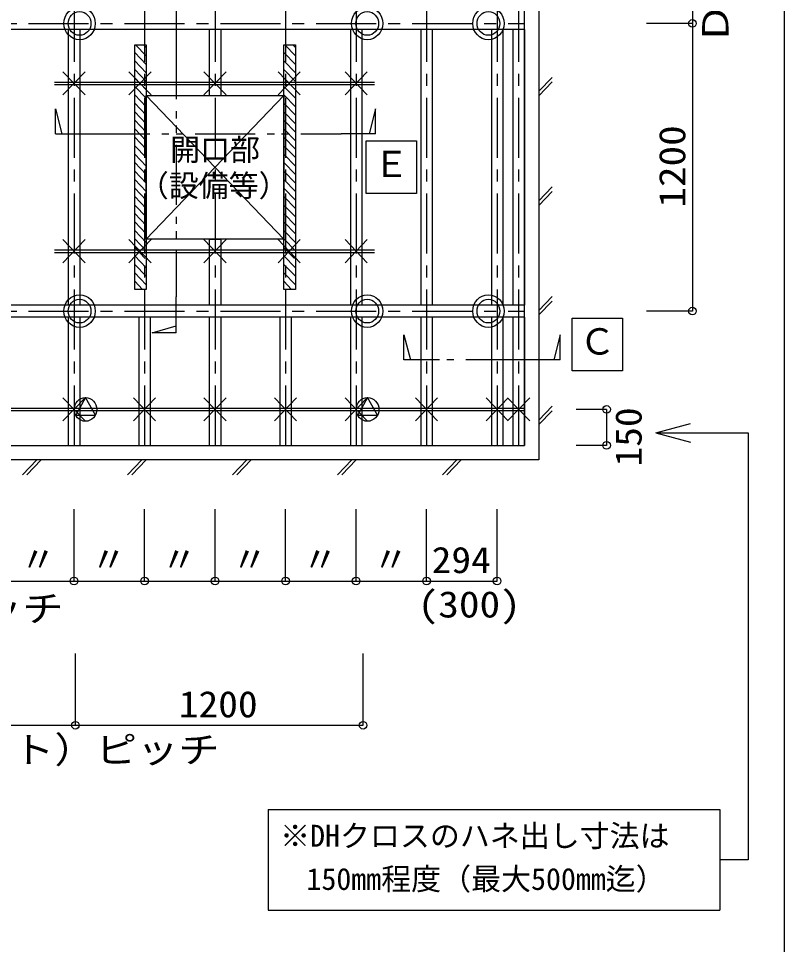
# Model space of a CAD drawing. Units: millimetres on the paper. Extents: x -203 to 207, y -139 to 146.
# Drawn here: x -128.2 to -64.3, y -25.6 to 51.7 of the extents above; entities that cross this region are included whole.
import ezdxf
from ezdxf.enums import TextEntityAlignment as Align

# ---------------------------------------------------------------- set-up
doc = ezdxf.new("R2010")
doc.units = ezdxf.units.MM
doc.linetypes.add('CHAIN1', pattern=[8, 5, -1, 1, -1])
doc.linetypes.add('DOUBLE_CHAIN1', pattern=[8.8, 5, -1, 0.6, -0.6, 0.6, -1])
for name, color, linetype in [('0-0_基本', 134, 'Continuous'), ('0-1_軸組', 134, 'Continuous'), ('0-2_インサート', 134, 'Continuous'), ('0-3_文字', 134, 'Continuous'), ('0-5_仕上', 134, 'Continuous'), ('F-1_レイアウト', 134, 'Continuous')]:
    doc.layers.add(name, color=color, linetype=linetype)
doc.styles.add('ＭＳ ゴシック', font='')
doc.styles.get('ＭＳ ゴシック').set_extended_font_data('MS Gothic')

msp = doc.modelspace()

# ---------------------------------------------------------------- linework, layer by layer
at = {"layer": '0-0_基本', "color": 2, "linetype": 'CHAIN1'}
for p, q in [((-123.574, 109.071), (-123.574, 16.071)), ((-117.691, 109.071), (-117.691, 16.071)), ((-111.807, 109.071), (-111.807, 16.071)), ((-105.924, 109.071), (-105.924, 16.071)), ((-100.04, 109.071), (-100.04, 16.071)), ((-94.157, 109.071), (-94.157, 16.071)), ((-88.273, 109.071), (-88.273, 16.071)), ((-86.477, 109.071), (-86.477, 16.071)), ((-191.36, 51.271), (-85.999, 51.271)), ((-191.36, 27.271), (-85.999, 27.271))]:
    msp.add_line(p, q, dxfattribs=at)
at = {"layer": '0-0_基本'}
for p, q in [((-124.497, 45.308), (-122.651, 47.235)), ((-124.497, 47.235), (-122.651, 45.308)), ((-118.996, 45.308), (-117.15, 47.235)), ((-118.996, 47.235), (-117.15, 45.308)), ((-112.73, 45.308), (-110.884, 47.235)), ((-112.73, 47.235), (-110.884, 45.308)), ((-106.544, 45.308), (-104.698, 47.235)), ((-106.544, 47.235), (-104.698, 45.308)), ((-100.963, 45.308), (-99.117, 47.235)), ((-100.963, 47.235), (-99.117, 45.308)), ((-125.193, 46.371), (-98.496, 46.371)), ((-84.799, 45.613), (-83.69, 46.77)), ((-84.799, 45.241), (-83.69, 46.398)), ((-125.193, 46.171), (-98.496, 46.171)), ((-84.799, 36.468), (-83.69, 37.625)), ((-84.799, 36.095), (-83.69, 37.252)), ((-124.497, 33.235), (-122.651, 31.308)), ((-124.497, 31.308), (-122.651, 33.235)), ((-118.996, 33.235), (-117.15, 31.308)), ((-118.996, 31.308), (-117.15, 33.235)), ((-112.73, 33.235), (-110.884, 31.308)), ((-112.73, 31.308), (-110.884, 33.235)), ((-106.544, 33.235), (-104.698, 31.308)), ((-106.544, 31.308), (-104.698, 33.235)), ((-100.963, 33.235), (-99.117, 31.308)), ((-100.963, 31.308), (-99.117, 33.235)), ((-125.193, 32.371), (-98.496, 32.371)), ((-125.193, 32.171), (-98.496, 32.171)), ((-84.799, 27.322), (-83.69, 28.479)), ((-84.799, 26.95), (-83.69, 28.107)), ((-124.497, 18.108), (-122.651, 20.035)), ((-124.497, 20.035), (-122.651, 18.108)), ((-118.613, 18.108), (-116.768, 20.035)), ((-118.613, 20.035), (-116.768, 18.108)), ((-112.73, 18.108), (-110.884, 20.035)), ((-112.73, 20.035), (-110.884, 18.108)), ((-106.846, 18.108), (-105.001, 20.035)), ((-106.846, 20.035), (-105.001, 18.108)), ((-100.963, 18.108), (-99.117, 20.035)), ((-100.963, 20.035), (-99.117, 18.108)), ((-95.079, 18.108), (-93.234, 20.035)), ((-95.079, 20.035), (-93.234, 18.108)), ((-89.196, 18.108), (-87.35, 20.035)), ((-89.196, 20.035), (-87.35, 18.108)), ((-87.4, 18.108), (-85.555, 20.035)), ((-87.4, 20.035), (-85.555, 18.108)), ((-84.799, 18.176), (-83.69, 19.333)), ((-191.36, 19.171), (-85.999, 19.171)), ((-191.36, 18.971), (-85.999, 18.971)), ((-84.799, 17.804), (-83.69, 18.961)), ((-127.877, 13.62), (-126.678, 14.871)), ((-127.52, 13.62), (-126.321, 14.871)), ((-119.117, 13.62), (-117.918, 14.871)), ((-118.76, 13.62), (-117.561, 14.871)), ((-110.357, 13.62), (-109.158, 14.871)), ((-110, 13.62), (-108.801, 14.871)), ((-101.597, 13.62), (-100.398, 14.871)), ((-101.24, 13.62), (-100.041, 14.871)), ((-92.837, 13.62), (-91.638, 14.871)), ((-92.48, 13.62), (-91.281, 14.871))]:
    msp.add_line(p, q, dxfattribs=at)
for points in [[(-191.36, 16.071), (-85.999, 16.071), (-85.999, 109.071)], [(-84.799, 109.071), (-84.799, 14.871), (-191.36, 14.871)]]:
    msp.add_lwpolyline(points, dxfattribs=at)
at = {"layer": '0-1_軸組'}
for p, q in [((-85.999, 50.771), (-191.36, 50.771)), ((-124.053, 50.771), (-124.053, 27.771)), ((-123.095, 50.771), (-123.095, 27.771)), ((-112.286, 50.771), (-112.286, 45.271)), ((-111.328, 50.771), (-111.328, 45.271)), ((-100.519, 50.771), (-100.519, 27.771)), ((-99.561, 50.771), (-99.561, 27.771)), ((-94.636, 50.771), (-94.636, 27.771)), ((-93.678, 50.771), (-93.678, 27.771)), ((-88.752, 50.771), (-88.752, 27.771)), ((-87.794, 50.771), (-87.794, 27.771)), ((-86.956, 50.771), (-86.956, 27.771)), ((-85.999, 50.771), (-85.999, 27.771)), ((-118.512, 49.487), (-117.554, 49.487)), ((-118.512, 29.087), (-118.512, 49.487)), ((-118.444, 49.487), (-117.554, 48.558)), ((-117.767, 49.487), (-117.554, 49.265)), ((-117.767, 49.487), (-117.554, 49.265)), ((-117.554, 49.487), (-117.554, 29.087)), ((-106.06, 49.487), (-105.102, 49.487)), ((-106.06, 29.087), (-106.06, 49.487)), ((-105.992, 49.487), (-105.102, 48.558)), ((-105.315, 49.487), (-105.102, 49.265)), ((-105.315, 49.487), (-105.102, 49.265)), ((-105.102, 49.487), (-105.102, 29.087)), ((-118.512, 48.851), (-117.554, 47.851)), ((-106.06, 48.851), (-105.102, 47.851)), ((-118.512, 48.144), (-117.554, 47.144)), ((-106.06, 48.144), (-105.102, 47.144)), ((-118.512, 47.437), (-117.554, 46.437)), ((-106.06, 47.437), (-105.102, 46.437)), ((-118.512, 46.73), (-117.554, 45.73)), ((-106.06, 46.73), (-105.102, 45.73)), ((-118.512, 46.023), (-117.554, 45.023)), ((-106.06, 46.023), (-105.102, 45.023)), ((-118.512, 45.315), (-117.554, 44.315)), ((-112.291, 45.271), (-111.328, 45.271)), ((-106.06, 45.315), (-105.102, 44.315)), ((-118.512, 44.608), (-117.554, 43.608)), ((-106.06, 44.608), (-105.102, 43.608)), ((-118.512, 43.901), (-117.554, 42.901)), ((-106.06, 43.901), (-105.102, 42.901)), ((-118.512, 43.194), (-117.554, 42.194)), ((-118.512, 42.487), (-117.554, 41.487)), ((-106.06, 43.194), (-105.102, 42.194)), ((-106.06, 42.487), (-105.102, 41.487)), ((-118.512, 41.78), (-117.554, 40.78)), ((-106.06, 41.78), (-105.102, 40.78)), ((-118.512, 41.073), (-117.554, 40.073)), ((-106.06, 41.073), (-105.102, 40.073)), ((-118.512, 40.366), (-117.554, 39.366)), ((-106.06, 40.366), (-105.102, 39.366)), ((-118.512, 39.659), (-117.554, 38.659)), ((-106.06, 39.659), (-105.102, 38.659)), ((-118.512, 38.952), (-117.554, 37.952)), ((-106.06, 38.952), (-105.102, 37.952)), ((-118.512, 38.244), (-117.554, 37.244)), ((-106.06, 38.244), (-105.102, 37.244)), ((-118.512, 37.537), (-117.554, 36.537)), ((-106.06, 37.537), (-105.102, 36.537)), ((-118.512, 36.83), (-117.554, 35.83)), ((-106.06, 36.83), (-105.102, 35.83)), ((-118.512, 36.123), (-117.554, 35.123)), ((-106.06, 36.123), (-105.102, 35.123)), ((-118.512, 35.416), (-117.554, 34.416)), ((-106.06, 35.416), (-105.102, 34.416)), ((-118.512, 34.709), (-117.554, 33.709)), ((-118.512, 34.002), (-117.554, 33.002)), ((-106.06, 34.709), (-105.102, 33.709)), ((-106.06, 34.002), (-105.102, 33.002)), ((-118.512, 33.295), (-117.554, 32.295)), ((-112.291, 33.271), (-111.291, 33.271)), ((-112.286, 33.271), (-112.286, 27.771)), ((-111.328, 33.271), (-111.328, 27.771)), ((-106.06, 33.295), (-105.102, 32.295)), ((-118.512, 32.588), (-117.634, 31.671)), ((-106.06, 32.588), (-105.183, 31.671)), ((-118.512, 31.88), (-117.554, 30.88)), ((-106.06, 31.88), (-105.102, 30.88)), ((-118.512, 31.173), (-117.554, 30.173)), ((-106.06, 31.173), (-105.102, 30.173)), ((-118.512, 30.466), (-117.554, 29.466)), ((-106.06, 30.466), (-105.102, 29.466)), ((-118.512, 29.759), (-117.868, 29.087)), ((-106.06, 29.759), (-105.417, 29.087)), ((-117.554, 29.087), (-118.512, 29.087)), ((-105.102, 29.087), (-106.06, 29.087)), ((-85.999, 27.771), (-191.36, 27.771)), ((-85.999, 26.771), (-191.36, 26.771)), ((-124.053, 26.771), (-124.053, 16.071)), ((-123.095, 26.771), (-123.095, 16.071)), ((-118.17, 26.771), (-118.17, 16.071)), ((-117.212, 26.771), (-117.212, 16.071)), ((-112.286, 26.771), (-112.286, 16.071)), ((-111.328, 26.771), (-111.328, 16.071)), ((-106.403, 26.771), (-106.403, 16.071)), ((-105.445, 26.771), (-105.445, 16.071)), ((-100.519, 26.771), (-100.519, 16.071)), ((-99.561, 26.771), (-99.561, 16.071)), ((-94.636, 26.771), (-94.636, 16.071)), ((-93.678, 26.771), (-93.678, 16.071)), ((-88.752, 26.771), (-88.752, 16.071)), ((-87.794, 26.771), (-87.794, 16.071)), ((-86.956, 26.771), (-86.956, 16.071)), ((-85.999, 26.771), (-85.999, 16.071))]:
    msp.add_line(p, q, dxfattribs=at)
at = {"layer": '0-2_インサート'}
for p, q in [((-122.616, 20.06), (-123.437, 18.577)), ((-121.796, 18.577), (-122.616, 20.06)), ((-99.082, 20.06), (-99.903, 18.577)), ((-98.262, 18.577), (-99.082, 20.06)), ((-123.437, 18.577), (-121.796, 18.577)), ((-99.903, 18.577), (-98.262, 18.577))]:
    msp.add_line(p, q, dxfattribs=at)
for centre, major_axis in [((-123.108, 51.271), (0, 1.362)), ((-99.108, 51.271), (0, 1.362)), ((-88.999, 51.271), (0, 1.362)), ((-123.108, 51.271), (0, 0.989)), ((-99.108, 51.271), (0, 0.989)), ((-88.999, 51.271), (0, 0.989)), ((-123.108, 27.271), (0, 1.362)), ((-99.108, 27.271), (0, 1.362)), ((-88.999, 27.271), (0, 1.362)), ((-123.108, 27.271), (0, 0.989)), ((-99.108, 27.271), (0, 0.989)), ((-88.999, 27.271), (0, 0.989)), ((-122.616, 19.071), (0, 0.989)), ((-99.082, 19.071), (0, 0.989))]:
    msp.add_ellipse(centre, major_axis=major_axis, ratio=0.95783, dxfattribs=at)
at = {"layer": '0-3_文字'}
for p, q in [((-71.972, 99.271), (-71.972, 27.271)), ((-115.057, 52.945), (-115.057, 49.945)), ((-71.972, 51.271), (-75.804, 51.271)), ((-125.128, 44.156), (-124.591, 42.063)), ((-125.128, 42.063), (-125.128, 44.156)), ((-98.408, 44.156), (-98.945, 42.063)), ((-98.408, 42.063), (-98.408, 44.156)), ((-125.128, 42.063), (-122.254, 42.063)), ((-98.408, 42.063), (-101.282, 42.063)), ((-99.206, 41.487), (-94.991, 41.487)), ((-99.206, 37.087), (-99.206, 41.487)), ((-94.991, 41.487), (-94.991, 37.087)), ((-94.991, 37.087), (-99.206, 37.087)), ((-115.057, 25.472), (-115.057, 28.472)), ((-71.972, 27.271), (-75.804, 27.271)), ((-82.019, 26.683), (-77.804, 26.683)), ((-82.019, 22.283), (-82.019, 26.683)), ((-117.061, 25.472), (-115.057, 26.033)), ((-115.057, 25.472), (-117.061, 25.472)), ((-96.047, 25.292), (-95.51, 23.2)), ((-96.047, 23.2), (-96.047, 25.292)), ((-83, 25.292), (-83.537, 23.2)), ((-83, 23.2), (-83, 25.292)), ((-93.173, 23.2), (-96.047, 23.2)), ((-83, 23.2), (-85.873, 23.2)), ((-79.139, 19.071), (-81.677, 19.071)), ((-79.139, 19.071), (-81.677, 19.071)), ((-79.139, 19.071), (-79.139, 16.071)), ((-79.139, 19.071), (-79.139, 16.071)), ((-75.042, 17.127), (-72.145, 17.904)), ((-75.042, 17.127), (-67.328, 17.127)), ((-75.042, 17.127), (-72.145, 16.351)), ((-67.328, 17.127), (-67.328, -18.518)), ((-79.139, 16.071), (-81.677, 16.071)), ((-79.139, 16.071), (-81.677, 16.071)), ((-123.574, 4.754), (-123.574, 10.754)), ((-117.691, 4.754), (-117.691, 10.754)), ((-111.807, 4.754), (-111.807, 10.754)), ((-105.924, 4.754), (-105.924, 10.754)), ((-100.04, 4.754), (-100.04, 10.754)), ((-94.157, 4.754), (-94.157, 10.754)), ((-88.273, 4.754), (-88.273, 10.754)), ((-188.292, 4.754), (-88.273, 4.754)), ((-123.459, -7.28), (-123.459, -1.28)), ((-99.459, -7.28), (-99.459, -1.28)), ((-171.459, -7.28), (-99.459, -7.28)), ((-107.377, -14.318), (-107.377, -22.718)), ((-107.377, -14.318), (-69.675, -14.318)), ((-107.377, -14.318), (-107.377, -22.718)), ((-107.377, -14.318), (-69.675, -14.318)), ((-67.328, -18.518), (-69.675, -18.518)), ((-67.328, -18.518), (-69.675, -18.518)), ((-107.377, -22.718), (-69.675, -22.718)), ((-107.377, -22.718), (-69.675, -22.718))]:
    msp.add_line(p, q, dxfattribs=at)
at = {"layer": '0-3_文字', "color": 2, "linetype": 'DOUBLE_CHAIN1'}
for p, q in [((-115.057, 49.945), (-115.057, 28.472)), ((-122.254, 42.063), (-101.282, 42.063)), ((-85.873, 23.2), (-93.173, 23.2))]:
    msp.add_line(p, q, dxfattribs=at)
at = {"layer": '0-3_文字'}
for points in [[(-77.804, 26.683), (-77.804, 22.283), (-82.019, 22.283)], [(-69.675, -14.318), (-69.675, -18.518), (-69.675, -22.718)], [(-69.675, -14.318), (-69.675, -18.518), (-69.675, -22.718)]]:
    msp.add_lwpolyline(points, dxfattribs=at)
for centre in [(-71.972, 51.271), (-71.972, 27.271), (-79.139, 19.071), (-79.139, 19.071), (-79.139, 16.071), (-79.139, 16.071), (-123.574, 4.754), (-117.691, 4.754), (-111.807, 4.754), (-105.924, 4.754), (-100.04, 4.754), (-94.157, 4.754), (-88.273, 4.754), (-123.459, -7.28), (-99.459, -7.28)]:
    msp.add_circle(centre, 0.319, dxfattribs=at)
at = {"layer": '0-5_仕上'}
for p, q in [((-117.554, 36.271), (-117.554, 45.271)), ((-117.554, 33.271), (-117.554, 45.271)), ((-117.554, 45.271), (-106.06, 45.271)), ((-117.554, 33.271), (-106.06, 45.271)), ((-117.554, 45.271), (-106.06, 33.271)), ((-106.06, 45.271), (-106.06, 33.271)), ((-106.06, 33.271), (-117.554, 33.271))]:
    msp.add_line(p, q, dxfattribs=at)
at = {"layer": 'F-1_レイアウト'}
msp.add_line((-64.294, -121.039), (-64.294, 145.961), dxfattribs=at)

# ---------------------------------------------------------------- texts
at = {"layer": '0-3_文字', "style": 'ＭＳ ゴシック'}
for s, width, p in [('ＤＨメインピッチ', 1.15, (-68.304, 49.521)), ('1200', 1.15, (-71.909, 35.896)), ('150', 1.1, (-75.555, 14.307)), ('150', 1.1, (-75.555, 14.307))]:
    msp.add_text(s, height=2.199, rotation=90, dxfattribs=dict(at, width=width)).set_placement(p, align=Align.BOTTOM_LEFT)
for s, height, p in [('開口部', 1.833, (-115.557, 39.271)), ('Ｅ', 2.199, (-98.598, 37.787)), ('（設備等）', 1.833, (-118.171, 36.271)), ('Ｃ', 2.199, (-81.412, 22.983)), ('〃', 2.199, (-128.07, 4.81)), ('〃', 2.199, (-122.186, 4.81)), ('〃', 2.199, (-116.303, 4.81)), ('〃', 2.199, (-110.419, 4.81)), ('〃', 2.199, (-104.536, 4.81)), ('〃', 2.199, (-98.652, 4.81)), ('※DHクロスのハネ出し寸法は', 1.833, (-106.377, -17.968)), ('※DHクロスのハネ出し寸法は', 1.833, (-106.377, -17.968)), ('150mm程度（最大500mm迄）', 1.833, (-104.178, -21.568)), ('150mm程度（最大500mm迄）', 1.833, (-104.178, -21.568))]:
    msp.add_text(s, height=height, dxfattribs=at).set_placement(p, align=Align.BOTTOM_LEFT)
for s, width, p in [('294', 1.1, (-93.734, 4.754)), ('(300)', 1.15, (-94.901, 1.051)), ('ＤＨクロスピッチ', 1.15, (-152.033, 0.703)), ('1200', 1.1, (-114.834, -7.28)), ('インサート（吊ボルト）ピッチ', 1.15, (-159.709, -11.075))]:
    msp.add_text(s, height=2.199, dxfattribs=dict(at, width=width)).set_placement(p, align=Align.BOTTOM_LEFT)

doc.saveas('drawing.dxf')
